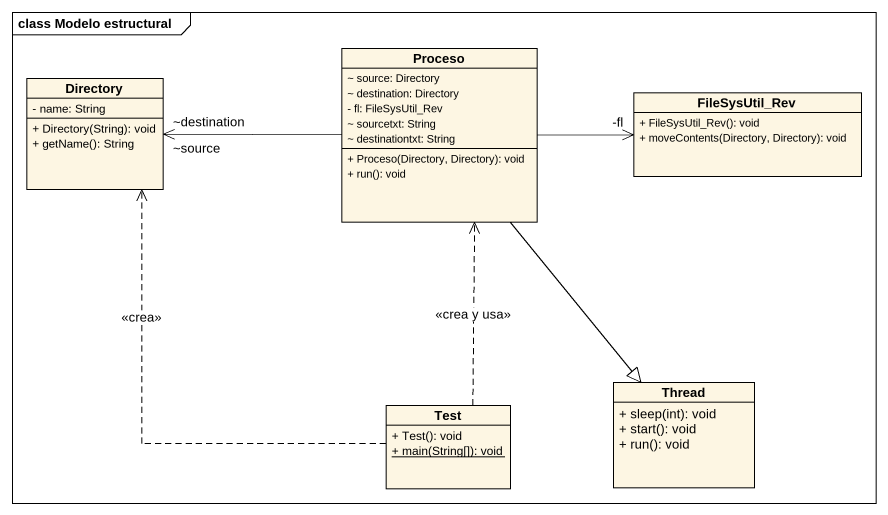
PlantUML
@startuml
mainframe class Modelo estructural
hide circle
hide empty members
skinparam classAttributeIconSize 0
class Proceso {
  ~ source: Directory
  ~ destination: Directory
  - fl: FileSysUtil_Rev
  ~ sourcetxt: String
  ~ destinationtxt: String
  + Proceso(Directory, Directory): void
  + run(): void
}
class Directory {
  - name: String
  + Directory(String): void
  + getName(): String
}
class FileSysUtil_Rev {
  + FileSysUtil_Rev(): void
  + moveContents(Directory, Directory): void
}
class Test {
  + Test(): void
  {static} + main(String[]): void
}
class Thread {
  + sleep(int): void
  + start(): void
  + run(): void
}
Proceso -left-> "~destination" Directory
Proceso -left-> "~source" Directory
Proceso -right-> "-fl" FileSysUtil_Rev
Proceso --|> Thread
Test .up.> Proceso : <<crea y usa>>
Test .up.> Directory : <<crea>>
@enduml
